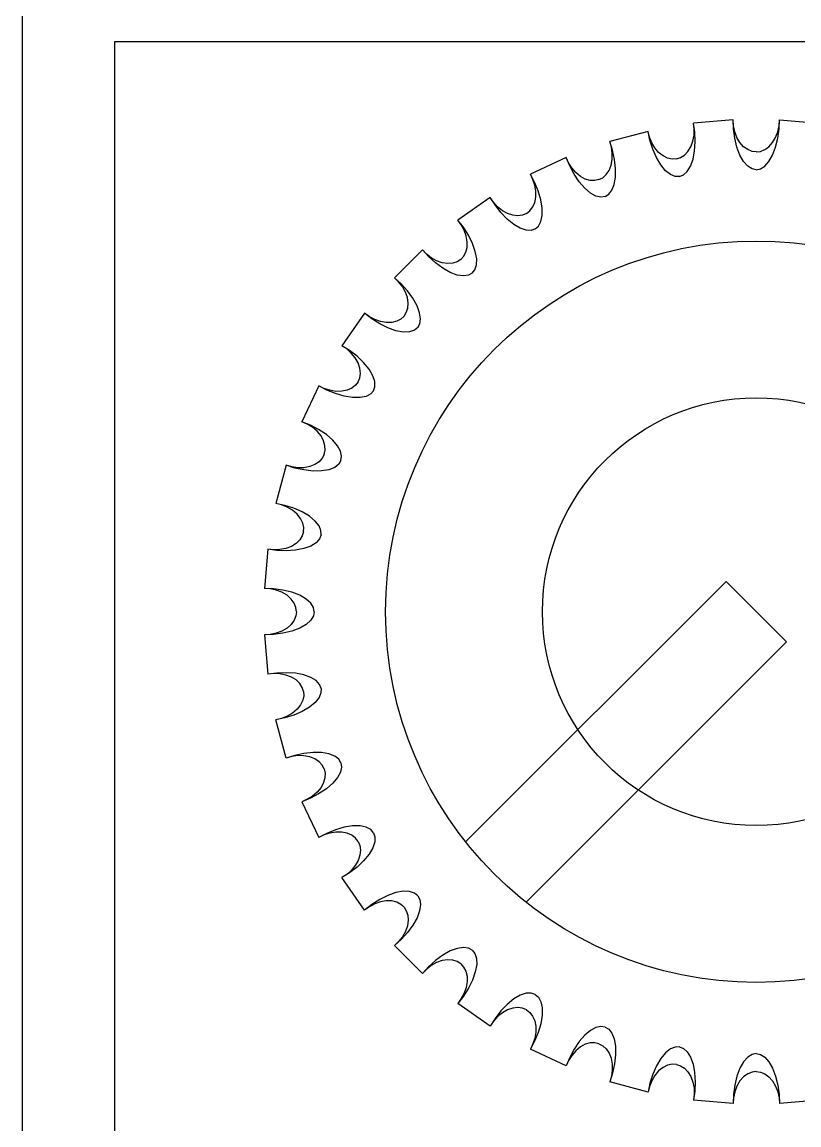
# Model space of a CAD drawing. Extents: x 0 to 61, y 0 to 128.
# Drawn here: x 0 to 10.9, y 101.3 to 116.77 of the extents above; entities that cross this region are included whole.
import ezdxf

# ---------------------------------------------------------------- set-up
doc = ezdxf.new("R2010")
doc.units = 0
doc.layers.add('DXF_EG_PANEL_1_0_MODEL_DX0', color=7, linetype='CONTINUOUS')
doc.layers.add('LAYER1', color=7, linetype='CONTINUOUS')

msp = doc.modelspace()

# ---------------------------------------------------------------- linework, layer by layer
at = {"layer": 'DXF_EG_PANEL_1_0_MODEL_DX0', "color": 178}
msp.add_line((0, 128.5), (0, 0), dxfattribs=at)
at = {"layer": 'LAYER1', "color": 7}
for p, q in [((1.3, 116.5), (59.3, 116.5)), ((1.3, 12), (1.3, 116.5))]:
    msp.add_line(p, q, dxfattribs=at)
at = {"layer": 'LAYER1', "color": 178}
for p, q in [((9.975, 115.4), (9.422, 115.352)), ((9.975, 115.4), (9.422, 115.352)), ((10.625, 115.4), (11.178, 115.352)), ((10.625, 115.4), (11.178, 115.352)), ((8.782, 115.239), (8.245, 115.095)), ((8.782, 115.239), (8.245, 115.095)), ((7.635, 114.873), (7.131, 114.638)), ((7.635, 114.873), (7.131, 114.638)), ((6.569, 114.313), (6.114, 113.995)), ((6.569, 114.313), (6.114, 113.995)), ((5.616, 113.577), (5.223, 113.184)), ((5.616, 113.577), (5.223, 113.184)), ((4.805, 112.686), (4.487, 112.231)), ((4.805, 112.686), (4.487, 112.231)), ((4.162, 111.669), (3.927, 111.165)), ((4.162, 111.669), (3.927, 111.165)), ((3.705, 110.555), (3.561, 110.018)), ((3.705, 110.555), (3.561, 110.018)), ((3.448, 109.378), (3.4, 108.825)), ((3.448, 109.378), (3.4, 108.825)), ((9.876, 108.924), (6.223, 105.272)), ((9.876, 108.924), (10.724, 108.076)), ((3.4, 108.175), (3.448, 107.622)), ((3.4, 108.175), (3.448, 107.622)), ((10.724, 108.076), (7.072, 104.423)), ((3.705, 106.445), (3.561, 106.982)), ((3.705, 106.445), (3.561, 106.982)), ((3.927, 105.835), (4.162, 105.331)), ((3.927, 105.835), (4.162, 105.331)), ((4.805, 104.314), (4.487, 104.769)), ((4.805, 104.314), (4.487, 104.769)), ((5.616, 103.423), (5.223, 103.816)), ((5.616, 103.423), (5.223, 103.816)), ((6.569, 102.687), (6.114, 103.005)), ((6.569, 102.687), (6.114, 103.005)), ((7.635, 102.127), (7.131, 102.362)), ((7.635, 102.127), (7.131, 102.362)), ((8.782, 101.761), (8.245, 101.905)), ((8.782, 101.761), (8.245, 101.905)), ((9.975, 101.6), (9.422, 101.648)), ((9.975, 101.6), (9.422, 101.648)), ((11.178, 101.648), (10.625, 101.6)), ((11.178, 101.648), (10.625, 101.6))]:
    msp.add_line(p, q, dxfattribs=at)
for points in [[(9.18, 114.852, 0), (9.237, 114.87, 0), (9.292, 114.904, 0), (9.342, 114.955, 0), (9.383, 115.022, 0), (9.412, 115.1, 0), (9.428, 115.185, 0), (9.431, 115.27, 0), (9.422, 115.352, 0)], [(9.18, 114.852, 0), (9.237, 114.87, 0), (9.292, 114.904, 0), (9.342, 114.955, 0), (9.383, 115.022, 0), (9.412, 115.1, 0), (9.428, 115.185, 0), (9.431, 115.27, 0), (9.422, 115.352, 0)], [(9.223, 114.606, 0), (9.28, 114.628, 0), (9.333, 114.675, 0), (9.379, 114.749, 0), (9.414, 114.848, 0), (9.436, 114.965, 0), (9.444, 115.094, 0), (9.439, 115.225, 0), (9.422, 115.352, 0)], [(9.223, 114.606, 0), (9.28, 114.628, 0), (9.333, 114.675, 0), (9.379, 114.749, 0), (9.414, 114.848, 0), (9.436, 114.965, 0), (9.444, 115.094, 0), (9.439, 115.225, 0), (9.422, 115.352, 0)], [(10.3, 114.7, 0), (10.241, 114.712, 0), (10.18, 114.749, 0), (10.122, 114.814, 0), (10.07, 114.905, 0), (10.028, 115.017, 0), (9.998, 115.142, 0), (9.98, 115.273, 0), (9.975, 115.4, 0)], [(10.3, 114.95, 0), (10.241, 114.958, 0), (10.18, 114.982, 0), (10.122, 115.023, 0), (10.07, 115.082, 0), (10.028, 115.154, 0), (9.998, 115.234, 0), (9.98, 115.318, 0), (9.975, 115.4, 0)], [(10.3, 114.7, 0), (10.241, 114.712, 0), (10.18, 114.749, 0), (10.122, 114.814, 0), (10.07, 114.905, 0), (10.028, 115.017, 0), (9.998, 115.142, 0), (9.98, 115.273, 0), (9.975, 115.4, 0)], [(10.3, 114.95, 0), (10.241, 114.958, 0), (10.18, 114.982, 0), (10.122, 115.023, 0), (10.07, 115.082, 0), (10.028, 115.154, 0), (9.998, 115.234, 0), (9.98, 115.318, 0), (9.975, 115.4, 0)], [(10.3, 114.7, 0), (10.359, 114.712, 0), (10.42, 114.749, 0), (10.478, 114.814, 0), (10.53, 114.905, 0), (10.572, 115.017, 0), (10.602, 115.142, 0), (10.62, 115.273, 0), (10.625, 115.4, 0)], [(10.3, 114.95, 0), (10.359, 114.958, 0), (10.42, 114.982, 0), (10.478, 115.023, 0), (10.53, 115.082, 0), (10.572, 115.154, 0), (10.602, 115.234, 0), (10.62, 115.318, 0), (10.625, 115.4, 0)], [(10.3, 114.7, 0), (10.359, 114.712, 0), (10.42, 114.749, 0), (10.478, 114.814, 0), (10.53, 114.905, 0), (10.572, 115.017, 0), (10.602, 115.142, 0), (10.62, 115.273, 0), (10.625, 115.4, 0)], [(10.3, 114.95, 0), (10.359, 114.958, 0), (10.42, 114.982, 0), (10.478, 115.023, 0), (10.53, 115.082, 0), (10.572, 115.154, 0), (10.602, 115.234, 0), (10.62, 115.318, 0), (10.625, 115.4, 0)], [(9.223, 114.606, 0), (9.163, 114.607, 0), (9.097, 114.633, 0), (9.028, 114.687, 0), (8.961, 114.768, 0), (8.9, 114.871, 0), (8.849, 114.989, 0), (8.809, 115.114, 0), (8.782, 115.239, 0)], [(9.18, 114.852, 0), (9.12, 114.849, 0), (9.057, 114.862, 0), (8.992, 114.893, 0), (8.931, 114.942, 0), (8.877, 115.006, 0), (8.833, 115.08, 0), (8.801, 115.159, 0), (8.782, 115.239, 0)], [(9.223, 114.606, 0), (9.163, 114.607, 0), (9.097, 114.633, 0), (9.028, 114.687, 0), (8.961, 114.768, 0), (8.9, 114.871, 0), (8.849, 114.989, 0), (8.809, 115.114, 0), (8.782, 115.239, 0)], [(9.18, 114.852, 0), (9.12, 114.849, 0), (9.057, 114.862, 0), (8.992, 114.893, 0), (8.931, 114.942, 0), (8.877, 115.006, 0), (8.833, 115.08, 0), (8.801, 115.159, 0), (8.782, 115.239, 0)], [(8.094, 114.561, 0), (8.147, 114.588, 0), (8.196, 114.632, 0), (8.236, 114.691, 0), (8.265, 114.764, 0), (8.28, 114.846, 0), (8.281, 114.932, 0), (8.268, 115.016, 0), (8.245, 115.095, 0)], [(8.094, 114.561, 0), (8.147, 114.588, 0), (8.196, 114.632, 0), (8.236, 114.691, 0), (8.265, 114.764, 0), (8.28, 114.846, 0), (8.281, 114.932, 0), (8.268, 115.016, 0), (8.245, 115.095, 0)], [(8.179, 114.326, 0), (8.231, 114.357, 0), (8.275, 114.413, 0), (8.308, 114.494, 0), (8.325, 114.597, 0), (8.327, 114.717, 0), (8.312, 114.845, 0), (8.284, 114.974, 0), (8.245, 115.095, 0)], [(8.179, 114.326, 0), (8.231, 114.357, 0), (8.275, 114.413, 0), (8.308, 114.494, 0), (8.325, 114.597, 0), (8.327, 114.717, 0), (8.312, 114.845, 0), (8.284, 114.974, 0), (8.245, 115.095, 0)], [(8.179, 114.326, 0), (8.12, 114.317, 0), (8.05, 114.331, 0), (7.973, 114.373, 0), (7.893, 114.44, 0), (7.815, 114.531, 0), (7.744, 114.639, 0), (7.683, 114.755, 0), (7.635, 114.873, 0)], [(8.094, 114.561, 0), (8.036, 114.548, 0), (7.971, 114.55, 0), (7.902, 114.569, 0), (7.833, 114.606, 0), (7.769, 114.66, 0), (7.713, 114.725, 0), (7.668, 114.798, 0), (7.635, 114.873, 0)], [(8.179, 114.326, 0), (8.12, 114.317, 0), (8.05, 114.331, 0), (7.973, 114.373, 0), (7.893, 114.44, 0), (7.815, 114.531, 0), (7.744, 114.639, 0), (7.683, 114.755, 0), (7.635, 114.873, 0)], [(8.094, 114.561, 0), (8.036, 114.548, 0), (7.971, 114.55, 0), (7.902, 114.569, 0), (7.833, 114.606, 0), (7.769, 114.66, 0), (7.713, 114.725, 0), (7.668, 114.798, 0), (7.635, 114.873, 0)], [(7.075, 114.086, 0), (7.122, 114.122, 0), (7.163, 114.173, 0), (7.192, 114.238, 0), (7.208, 114.315, 0), (7.209, 114.398, 0), (7.194, 114.483, 0), (7.168, 114.564, 0), (7.131, 114.638, 0)], [(7.075, 114.086, 0), (7.122, 114.122, 0), (7.163, 114.173, 0), (7.192, 114.238, 0), (7.208, 114.315, 0), (7.209, 114.398, 0), (7.194, 114.483, 0), (7.168, 114.564, 0), (7.131, 114.638, 0)], [(7.2, 113.869, 0), (7.245, 113.909, 0), (7.279, 113.972, 0), (7.297, 114.057, 0), (7.296, 114.162, 0), (7.277, 114.28, 0), (7.24, 114.404, 0), (7.19, 114.525, 0), (7.131, 114.638, 0)], [(7.2, 113.869, 0), (7.245, 113.909, 0), (7.279, 113.972, 0), (7.297, 114.057, 0), (7.296, 114.162, 0), (7.277, 114.28, 0), (7.24, 114.404, 0), (7.19, 114.525, 0), (7.131, 114.638, 0)], [(7.2, 113.869, 0), (7.143, 113.85, 0), (7.072, 113.852, 0), (6.989, 113.879, 0), (6.898, 113.932, 0), (6.806, 114.008, 0), (6.717, 114.101, 0), (6.637, 114.206, 0), (6.569, 114.313, 0)], [(7.075, 114.086, 0), (7.02, 114.063, 0), (6.956, 114.053, 0), (6.884, 114.061, 0), (6.81, 114.085, 0), (6.738, 114.126, 0), (6.671, 114.181, 0), (6.614, 114.245, 0), (6.569, 114.313, 0)], [(7.2, 113.869, 0), (7.143, 113.85, 0), (7.072, 113.852, 0), (6.989, 113.879, 0), (6.898, 113.932, 0), (6.806, 114.008, 0), (6.717, 114.101, 0), (6.637, 114.206, 0), (6.569, 114.313, 0)], [(7.075, 114.086, 0), (7.02, 114.063, 0), (6.956, 114.053, 0), (6.884, 114.061, 0), (6.81, 114.085, 0), (6.738, 114.126, 0), (6.671, 114.181, 0), (6.614, 114.245, 0), (6.569, 114.313, 0)], [(6.315, 113.249, 0), (6.352, 113.296, 0), (6.375, 113.364, 0), (6.378, 113.451, 0), (6.359, 113.554, 0), (6.319, 113.667, 0), (6.262, 113.783, 0), (6.191, 113.894, 0), (6.114, 113.995, 0)], [(6.154, 113.441, 0), (6.194, 113.485, 0), (6.225, 113.542, 0), (6.243, 113.611, 0), (6.245, 113.69, 0), (6.231, 113.772, 0), (6.203, 113.853, 0), (6.162, 113.928, 0), (6.114, 113.995, 0)], [(6.315, 113.249, 0), (6.352, 113.296, 0), (6.375, 113.364, 0), (6.378, 113.451, 0), (6.359, 113.554, 0), (6.319, 113.667, 0), (6.262, 113.783, 0), (6.191, 113.894, 0), (6.114, 113.995, 0)], [(6.154, 113.441, 0), (6.194, 113.485, 0), (6.225, 113.542, 0), (6.243, 113.611, 0), (6.245, 113.69, 0), (6.231, 113.772, 0), (6.203, 113.853, 0), (6.162, 113.928, 0), (6.114, 113.995, 0)], [(6.315, 113.249, 0), (6.262, 113.22, 0), (6.192, 113.21, 0), (6.105, 113.223, 0), (6.007, 113.259, 0), (5.903, 113.318, 0), (5.799, 113.394, 0), (5.702, 113.483, 0), (5.616, 113.577, 0)], [(6.154, 113.441, 0), (6.104, 113.409, 0), (6.042, 113.388, 0), (5.971, 113.383, 0), (5.893, 113.394, 0), (5.815, 113.422, 0), (5.74, 113.465, 0), (5.673, 113.518, 0), (5.616, 113.577, 0)], [(6.315, 113.249, 0), (6.262, 113.22, 0), (6.192, 113.21, 0), (6.105, 113.223, 0), (6.007, 113.259, 0), (5.903, 113.318, 0), (5.799, 113.394, 0), (5.702, 113.483, 0), (5.616, 113.577, 0)], [(6.154, 113.441, 0), (6.104, 113.409, 0), (6.042, 113.388, 0), (5.971, 113.383, 0), (5.893, 113.394, 0), (5.815, 113.422, 0), (5.74, 113.465, 0), (5.673, 113.518, 0), (5.616, 113.577, 0)], [(5.551, 112.485, 0), (5.58, 112.538, 0), (5.59, 112.608, 0), (5.577, 112.695, 0), (5.541, 112.793, 0), (5.482, 112.897, 0), (5.406, 113.001, 0), (5.317, 113.098, 0), (5.223, 113.184, 0)], [(5.359, 112.646, 0), (5.391, 112.696, 0), (5.412, 112.758, 0), (5.417, 112.829, 0), (5.406, 112.907, 0), (5.378, 112.985, 0), (5.335, 113.06, 0), (5.282, 113.127, 0), (5.223, 113.184, 0)], [(5.551, 112.485, 0), (5.58, 112.538, 0), (5.59, 112.608, 0), (5.577, 112.695, 0), (5.541, 112.793, 0), (5.482, 112.897, 0), (5.406, 113.001, 0), (5.317, 113.098, 0), (5.223, 113.184, 0)], [(5.359, 112.646, 0), (5.391, 112.696, 0), (5.412, 112.758, 0), (5.417, 112.829, 0), (5.406, 112.907, 0), (5.378, 112.985, 0), (5.335, 113.06, 0), (5.282, 113.127, 0), (5.223, 113.184, 0)], [(5.551, 112.485, 0), (5.504, 112.448, 0), (5.436, 112.425, 0), (5.349, 112.422, 0), (5.246, 112.441, 0), (5.133, 112.481, 0), (5.017, 112.538, 0), (4.906, 112.609, 0), (4.805, 112.686, 0)], [(5.359, 112.646, 0), (5.315, 112.606, 0), (5.258, 112.575, 0), (5.189, 112.557, 0), (5.11, 112.555, 0), (5.028, 112.569, 0), (4.947, 112.597, 0), (4.872, 112.638, 0), (4.805, 112.686, 0)], [(5.551, 112.485, 0), (5.504, 112.448, 0), (5.436, 112.425, 0), (5.349, 112.422, 0), (5.246, 112.441, 0), (5.133, 112.481, 0), (5.017, 112.538, 0), (4.906, 112.609, 0), (4.805, 112.686, 0)], [(5.359, 112.646, 0), (5.315, 112.606, 0), (5.258, 112.575, 0), (5.189, 112.557, 0), (5.11, 112.555, 0), (5.028, 112.569, 0), (4.947, 112.597, 0), (4.872, 112.638, 0), (4.805, 112.686, 0)], [(4.931, 111.6, 0), (4.95, 111.657, 0), (4.948, 111.728, 0), (4.921, 111.811, 0), (4.868, 111.902, 0), (4.792, 111.994, 0), (4.699, 112.083, 0), (4.594, 112.163, 0), (4.487, 112.231, 0)], [(4.714, 111.725, 0), (4.737, 111.78, 0), (4.747, 111.844, 0), (4.739, 111.916, 0), (4.715, 111.99, 0), (4.674, 112.062, 0), (4.619, 112.129, 0), (4.555, 112.186, 0), (4.487, 112.231, 0)], [(4.931, 111.6, 0), (4.95, 111.657, 0), (4.948, 111.728, 0), (4.921, 111.811, 0), (4.868, 111.902, 0), (4.792, 111.994, 0), (4.699, 112.083, 0), (4.594, 112.163, 0), (4.487, 112.231, 0)], [(4.714, 111.725, 0), (4.737, 111.78, 0), (4.747, 111.844, 0), (4.739, 111.916, 0), (4.715, 111.99, 0), (4.674, 112.062, 0), (4.619, 112.129, 0), (4.555, 112.186, 0), (4.487, 112.231, 0)], [(4.714, 111.725, 0), (4.678, 111.678, 0), (4.627, 111.637, 0), (4.562, 111.608, 0), (4.485, 111.592, 0), (4.402, 111.591, 0), (4.317, 111.606, 0), (4.236, 111.632, 0), (4.162, 111.669, 0)], [(4.714, 111.725, 0), (4.678, 111.678, 0), (4.627, 111.637, 0), (4.562, 111.608, 0), (4.485, 111.592, 0), (4.402, 111.591, 0), (4.317, 111.606, 0), (4.236, 111.632, 0), (4.162, 111.669, 0)], [(4.931, 111.6, 0), (4.891, 111.555, 0), (4.828, 111.521, 0), (4.743, 111.503, 0), (4.638, 111.504, 0), (4.52, 111.523, 0), (4.396, 111.56, 0), (4.275, 111.61, 0), (4.162, 111.669, 0)], [(4.931, 111.6, 0), (4.891, 111.555, 0), (4.828, 111.521, 0), (4.743, 111.503, 0), (4.638, 111.504, 0), (4.52, 111.523, 0), (4.396, 111.56, 0), (4.275, 111.61, 0), (4.162, 111.669, 0)], [(4.474, 110.621, 0), (4.483, 110.68, 0), (4.469, 110.75, 0), (4.427, 110.827, 0), (4.36, 110.907, 0), (4.269, 110.985, 0), (4.161, 111.056, 0), (4.045, 111.117, 0), (3.927, 111.165, 0)], [(4.239, 110.706, 0), (4.252, 110.764, 0), (4.25, 110.829, 0), (4.231, 110.898, 0), (4.194, 110.967, 0), (4.14, 111.031, 0), (4.075, 111.087, 0), (4.002, 111.132, 0), (3.927, 111.165, 0)], [(4.474, 110.621, 0), (4.483, 110.68, 0), (4.469, 110.75, 0), (4.427, 110.827, 0), (4.36, 110.907, 0), (4.269, 110.985, 0), (4.161, 111.056, 0), (4.045, 111.117, 0), (3.927, 111.165, 0)], [(4.239, 110.706, 0), (4.252, 110.764, 0), (4.25, 110.829, 0), (4.231, 110.898, 0), (4.194, 110.967, 0), (4.14, 111.031, 0), (4.075, 111.087, 0), (4.002, 111.132, 0), (3.927, 111.165, 0)], [(4.239, 110.706, 0), (4.212, 110.653, 0), (4.168, 110.604, 0), (4.109, 110.564, 0), (4.036, 110.535, 0), (3.954, 110.52, 0), (3.868, 110.519, 0), (3.784, 110.532, 0), (3.705, 110.555, 0)], [(4.239, 110.706, 0), (4.212, 110.653, 0), (4.168, 110.604, 0), (4.109, 110.564, 0), (4.036, 110.535, 0), (3.954, 110.52, 0), (3.868, 110.519, 0), (3.784, 110.532, 0), (3.705, 110.555, 0)], [(4.474, 110.621, 0), (4.443, 110.569, 0), (4.387, 110.525, 0), (4.306, 110.492, 0), (4.203, 110.475, 0), (4.083, 110.473, 0), (3.955, 110.488, 0), (3.826, 110.516, 0), (3.705, 110.555, 0)], [(4.474, 110.621, 0), (4.443, 110.569, 0), (4.387, 110.525, 0), (4.306, 110.492, 0), (4.203, 110.475, 0), (4.083, 110.473, 0), (3.955, 110.488, 0), (3.826, 110.516, 0), (3.705, 110.555, 0)], [(4.194, 109.577, 0), (4.193, 109.637, 0), (4.167, 109.703, 0), (4.113, 109.772, 0), (4.032, 109.839, 0), (3.929, 109.9, 0), (3.811, 109.951, 0), (3.686, 109.991, 0), (3.561, 110.018, 0)], [(3.948, 109.62, 0), (3.951, 109.68, 0), (3.938, 109.743, 0), (3.907, 109.808, 0), (3.858, 109.869, 0), (3.794, 109.923, 0), (3.72, 109.967, 0), (3.641, 109.999, 0), (3.561, 110.018, 0)], [(4.194, 109.577, 0), (4.193, 109.637, 0), (4.167, 109.703, 0), (4.113, 109.772, 0), (4.032, 109.839, 0), (3.929, 109.9, 0), (3.811, 109.951, 0), (3.686, 109.991, 0), (3.561, 110.018, 0)], [(3.948, 109.62, 0), (3.951, 109.68, 0), (3.938, 109.743, 0), (3.907, 109.808, 0), (3.858, 109.869, 0), (3.794, 109.923, 0), (3.72, 109.967, 0), (3.641, 109.999, 0), (3.561, 110.018, 0)], [(3.948, 109.62, 0), (3.93, 109.563, 0), (3.896, 109.508, 0), (3.845, 109.458, 0), (3.778, 109.417, 0), (3.7, 109.388, 0), (3.615, 109.372, 0), (3.53, 109.369, 0), (3.448, 109.378, 0)], [(3.948, 109.62, 0), (3.93, 109.563, 0), (3.896, 109.508, 0), (3.845, 109.458, 0), (3.778, 109.417, 0), (3.7, 109.388, 0), (3.615, 109.372, 0), (3.53, 109.369, 0), (3.448, 109.378, 0)], [(4.194, 109.577, 0), (4.172, 109.52, 0), (4.125, 109.467, 0), (4.051, 109.421, 0), (3.952, 109.386, 0), (3.835, 109.364, 0), (3.706, 109.356, 0), (3.575, 109.361, 0), (3.448, 109.378, 0)], [(4.194, 109.577, 0), (4.172, 109.52, 0), (4.125, 109.467, 0), (4.051, 109.421, 0), (3.952, 109.386, 0), (3.835, 109.364, 0), (3.706, 109.356, 0), (3.575, 109.361, 0), (3.448, 109.378, 0)], [(4.1, 108.5, 0), (4.088, 108.559, 0), (4.051, 108.62, 0), (3.986, 108.678, 0), (3.895, 108.73, 0), (3.783, 108.772, 0), (3.658, 108.802, 0), (3.527, 108.82, 0), (3.4, 108.825, 0)], [(3.85, 108.5, 0), (3.842, 108.559, 0), (3.818, 108.62, 0), (3.777, 108.678, 0), (3.718, 108.73, 0), (3.646, 108.772, 0), (3.566, 108.802, 0), (3.482, 108.82, 0), (3.4, 108.825, 0)], [(4.1, 108.5, 0), (4.088, 108.559, 0), (4.051, 108.62, 0), (3.986, 108.678, 0), (3.895, 108.73, 0), (3.783, 108.772, 0), (3.658, 108.802, 0), (3.527, 108.82, 0), (3.4, 108.825, 0)], [(3.85, 108.5, 0), (3.842, 108.559, 0), (3.818, 108.62, 0), (3.777, 108.678, 0), (3.718, 108.73, 0), (3.646, 108.772, 0), (3.566, 108.802, 0), (3.482, 108.82, 0), (3.4, 108.825, 0)], [(4.1, 108.5, 0), (4.088, 108.441, 0), (4.051, 108.38, 0), (3.986, 108.322, 0), (3.895, 108.27, 0), (3.783, 108.228, 0), (3.658, 108.198, 0), (3.527, 108.18, 0), (3.4, 108.175, 0)], [(3.85, 108.5, 0), (3.842, 108.441, 0), (3.818, 108.38, 0), (3.777, 108.322, 0), (3.718, 108.27, 0), (3.646, 108.228, 0), (3.566, 108.198, 0), (3.482, 108.18, 0), (3.4, 108.175, 0)], [(4.1, 108.5, 0), (4.088, 108.441, 0), (4.051, 108.38, 0), (3.986, 108.322, 0), (3.895, 108.27, 0), (3.783, 108.228, 0), (3.658, 108.198, 0), (3.527, 108.18, 0), (3.4, 108.175, 0)], [(3.85, 108.5, 0), (3.842, 108.441, 0), (3.818, 108.38, 0), (3.777, 108.322, 0), (3.718, 108.27, 0), (3.646, 108.228, 0), (3.566, 108.198, 0), (3.482, 108.18, 0), (3.4, 108.175, 0)], [(4.194, 107.423, 0), (4.172, 107.48, 0), (4.125, 107.533, 0), (4.051, 107.579, 0), (3.952, 107.614, 0), (3.835, 107.636, 0), (3.706, 107.644, 0), (3.575, 107.639, 0), (3.448, 107.622, 0)], [(4.194, 107.423, 0), (4.172, 107.48, 0), (4.125, 107.533, 0), (4.051, 107.579, 0), (3.952, 107.614, 0), (3.835, 107.636, 0), (3.706, 107.644, 0), (3.575, 107.639, 0), (3.448, 107.622, 0)], [(3.948, 107.38, 0), (3.93, 107.437, 0), (3.896, 107.492, 0), (3.845, 107.542, 0), (3.778, 107.583, 0), (3.7, 107.612, 0), (3.615, 107.628, 0), (3.53, 107.631, 0), (3.448, 107.622, 0)], [(3.948, 107.38, 0), (3.93, 107.437, 0), (3.896, 107.492, 0), (3.845, 107.542, 0), (3.778, 107.583, 0), (3.7, 107.612, 0), (3.615, 107.628, 0), (3.53, 107.631, 0), (3.448, 107.622, 0)], [(4.194, 107.423, 0), (4.193, 107.363, 0), (4.167, 107.297, 0), (4.113, 107.228, 0), (4.032, 107.161, 0), (3.929, 107.1, 0), (3.811, 107.049, 0), (3.686, 107.009, 0), (3.561, 106.982, 0)], [(4.194, 107.423, 0), (4.193, 107.363, 0), (4.167, 107.297, 0), (4.113, 107.228, 0), (4.032, 107.161, 0), (3.929, 107.1, 0), (3.811, 107.049, 0), (3.686, 107.009, 0), (3.561, 106.982, 0)], [(3.948, 107.38, 0), (3.951, 107.32, 0), (3.938, 107.257, 0), (3.907, 107.192, 0), (3.858, 107.131, 0), (3.794, 107.077, 0), (3.72, 107.033, 0), (3.641, 107.001, 0), (3.561, 106.982, 0)], [(3.948, 107.38, 0), (3.951, 107.32, 0), (3.938, 107.257, 0), (3.907, 107.192, 0), (3.858, 107.131, 0), (3.794, 107.077, 0), (3.72, 107.033, 0), (3.641, 107.001, 0), (3.561, 106.982, 0)], [(4.474, 106.379, 0), (4.443, 106.431, 0), (4.387, 106.475, 0), (4.306, 106.508, 0), (4.203, 106.525, 0), (4.083, 106.527, 0), (3.955, 106.512, 0), (3.826, 106.484, 0), (3.705, 106.445, 0)], [(4.474, 106.379, 0), (4.443, 106.431, 0), (4.387, 106.475, 0), (4.306, 106.508, 0), (4.203, 106.525, 0), (4.083, 106.527, 0), (3.955, 106.512, 0), (3.826, 106.484, 0), (3.705, 106.445, 0)], [(4.239, 106.294, 0), (4.212, 106.347, 0), (4.168, 106.396, 0), (4.109, 106.436, 0), (4.036, 106.465, 0), (3.954, 106.48, 0), (3.868, 106.481, 0), (3.784, 106.468, 0), (3.705, 106.445, 0)], [(4.239, 106.294, 0), (4.212, 106.347, 0), (4.168, 106.396, 0), (4.109, 106.436, 0), (4.036, 106.465, 0), (3.954, 106.48, 0), (3.868, 106.481, 0), (3.784, 106.468, 0), (3.705, 106.445, 0)], [(4.474, 106.379, 0), (4.483, 106.32, 0), (4.469, 106.25, 0), (4.427, 106.173, 0), (4.36, 106.093, 0), (4.269, 106.015, 0), (4.161, 105.944, 0), (4.045, 105.883, 0), (3.927, 105.835, 0)], [(4.474, 106.379, 0), (4.483, 106.32, 0), (4.469, 106.25, 0), (4.427, 106.173, 0), (4.36, 106.093, 0), (4.269, 106.015, 0), (4.161, 105.944, 0), (4.045, 105.883, 0), (3.927, 105.835, 0)], [(4.239, 106.294, 0), (4.252, 106.236, 0), (4.25, 106.171, 0), (4.231, 106.102, 0), (4.194, 106.033, 0), (4.14, 105.969, 0), (4.075, 105.913, 0), (4.002, 105.868, 0), (3.927, 105.835, 0)], [(4.239, 106.294, 0), (4.252, 106.236, 0), (4.25, 106.171, 0), (4.231, 106.102, 0), (4.194, 106.033, 0), (4.14, 105.969, 0), (4.075, 105.913, 0), (4.002, 105.868, 0), (3.927, 105.835, 0)], [(4.931, 105.4, 0), (4.891, 105.445, 0), (4.828, 105.479, 0), (4.743, 105.497, 0), (4.638, 105.496, 0), (4.52, 105.477, 0), (4.396, 105.44, 0), (4.275, 105.39, 0), (4.162, 105.331, 0)], [(4.931, 105.4, 0), (4.891, 105.445, 0), (4.828, 105.479, 0), (4.743, 105.497, 0), (4.638, 105.496, 0), (4.52, 105.477, 0), (4.396, 105.44, 0), (4.275, 105.39, 0), (4.162, 105.331, 0)], [(4.714, 105.275, 0), (4.678, 105.322, 0), (4.627, 105.363, 0), (4.562, 105.392, 0), (4.485, 105.408, 0), (4.402, 105.409, 0), (4.317, 105.394, 0), (4.236, 105.368, 0), (4.162, 105.331, 0)], [(4.714, 105.275, 0), (4.678, 105.322, 0), (4.627, 105.363, 0), (4.562, 105.392, 0), (4.485, 105.408, 0), (4.402, 105.409, 0), (4.317, 105.394, 0), (4.236, 105.368, 0), (4.162, 105.331, 0)], [(4.931, 105.4, 0), (4.95, 105.343, 0), (4.948, 105.272, 0), (4.921, 105.189, 0), (4.868, 105.098, 0), (4.792, 105.006, 0), (4.699, 104.917, 0), (4.594, 104.837, 0), (4.487, 104.769, 0)], [(4.931, 105.4, 0), (4.95, 105.343, 0), (4.948, 105.272, 0), (4.921, 105.189, 0), (4.868, 105.098, 0), (4.792, 105.006, 0), (4.699, 104.917, 0), (4.594, 104.837, 0), (4.487, 104.769, 0)], [(4.714, 105.275, 0), (4.737, 105.22, 0), (4.747, 105.156, 0), (4.739, 105.084, 0), (4.715, 105.01, 0), (4.674, 104.938, 0), (4.619, 104.871, 0), (4.555, 104.814, 0), (4.487, 104.769, 0)], [(4.714, 105.275, 0), (4.737, 105.22, 0), (4.747, 105.156, 0), (4.739, 105.084, 0), (4.715, 105.01, 0), (4.674, 104.938, 0), (4.619, 104.871, 0), (4.555, 104.814, 0), (4.487, 104.769, 0)], [(5.551, 104.515, 0), (5.504, 104.552, 0), (5.436, 104.575, 0), (5.349, 104.578, 0), (5.246, 104.559, 0), (5.133, 104.519, 0), (5.017, 104.462, 0), (4.906, 104.391, 0), (4.805, 104.314, 0)], [(5.551, 104.515, 0), (5.504, 104.552, 0), (5.436, 104.575, 0), (5.349, 104.578, 0), (5.246, 104.559, 0), (5.133, 104.519, 0), (5.017, 104.462, 0), (4.906, 104.391, 0), (4.805, 104.314, 0)], [(5.359, 104.354, 0), (5.315, 104.394, 0), (5.258, 104.425, 0), (5.189, 104.443, 0), (5.11, 104.445, 0), (5.028, 104.431, 0), (4.947, 104.403, 0), (4.872, 104.362, 0), (4.805, 104.314, 0)], [(5.359, 104.354, 0), (5.315, 104.394, 0), (5.258, 104.425, 0), (5.189, 104.443, 0), (5.11, 104.445, 0), (5.028, 104.431, 0), (4.947, 104.403, 0), (4.872, 104.362, 0), (4.805, 104.314, 0)], [(5.551, 104.515, 0), (5.58, 104.462, 0), (5.59, 104.392, 0), (5.577, 104.305, 0), (5.541, 104.207, 0), (5.482, 104.103, 0), (5.406, 103.999, 0), (5.317, 103.902, 0), (5.223, 103.816, 0)], [(5.551, 104.515, 0), (5.58, 104.462, 0), (5.59, 104.392, 0), (5.577, 104.305, 0), (5.541, 104.207, 0), (5.482, 104.103, 0), (5.406, 103.999, 0), (5.317, 103.902, 0), (5.223, 103.816, 0)], [(5.359, 104.354, 0), (5.391, 104.304, 0), (5.412, 104.242, 0), (5.417, 104.171, 0), (5.406, 104.093, 0), (5.378, 104.015, 0), (5.335, 103.94, 0), (5.282, 103.873, 0), (5.223, 103.816, 0)], [(5.359, 104.354, 0), (5.391, 104.304, 0), (5.412, 104.242, 0), (5.417, 104.171, 0), (5.406, 104.093, 0), (5.378, 104.015, 0), (5.335, 103.94, 0), (5.282, 103.873, 0), (5.223, 103.816, 0)], [(6.315, 103.751, 0), (6.262, 103.78, 0), (6.192, 103.79, 0), (6.105, 103.777, 0), (6.007, 103.741, 0), (5.903, 103.682, 0), (5.799, 103.606, 0), (5.702, 103.517, 0), (5.616, 103.423, 0)], [(6.315, 103.751, 0), (6.262, 103.78, 0), (6.192, 103.79, 0), (6.105, 103.777, 0), (6.007, 103.741, 0), (5.903, 103.682, 0), (5.799, 103.606, 0), (5.702, 103.517, 0), (5.616, 103.423, 0)], [(6.315, 103.751, 0), (6.352, 103.704, 0), (6.375, 103.636, 0), (6.378, 103.549, 0), (6.359, 103.446, 0), (6.319, 103.333, 0), (6.262, 103.217, 0), (6.191, 103.106, 0), (6.114, 103.005, 0)], [(6.315, 103.751, 0), (6.352, 103.704, 0), (6.375, 103.636, 0), (6.378, 103.549, 0), (6.359, 103.446, 0), (6.319, 103.333, 0), (6.262, 103.217, 0), (6.191, 103.106, 0), (6.114, 103.005, 0)], [(6.154, 103.559, 0), (6.104, 103.591, 0), (6.042, 103.612, 0), (5.971, 103.617, 0), (5.893, 103.606, 0), (5.815, 103.578, 0), (5.74, 103.535, 0), (5.673, 103.482, 0), (5.616, 103.423, 0)], [(6.154, 103.559, 0), (6.104, 103.591, 0), (6.042, 103.612, 0), (5.971, 103.617, 0), (5.893, 103.606, 0), (5.815, 103.578, 0), (5.74, 103.535, 0), (5.673, 103.482, 0), (5.616, 103.423, 0)], [(6.154, 103.559, 0), (6.194, 103.515, 0), (6.225, 103.458, 0), (6.243, 103.389, 0), (6.245, 103.31, 0), (6.231, 103.228, 0), (6.203, 103.147, 0), (6.162, 103.072, 0), (6.114, 103.005, 0)], [(6.154, 103.559, 0), (6.194, 103.515, 0), (6.225, 103.458, 0), (6.243, 103.389, 0), (6.245, 103.31, 0), (6.231, 103.228, 0), (6.203, 103.147, 0), (6.162, 103.072, 0), (6.114, 103.005, 0)], [(7.2, 103.131, 0), (7.143, 103.15, 0), (7.072, 103.148, 0), (6.989, 103.121, 0), (6.898, 103.068, 0), (6.806, 102.992, 0), (6.717, 102.899, 0), (6.637, 102.794, 0), (6.569, 102.687, 0)], [(7.2, 103.131, 0), (7.143, 103.15, 0), (7.072, 103.148, 0), (6.989, 103.121, 0), (6.898, 103.068, 0), (6.806, 102.992, 0), (6.717, 102.899, 0), (6.637, 102.794, 0), (6.569, 102.687, 0)], [(7.2, 103.131, 0), (7.245, 103.091, 0), (7.279, 103.028, 0), (7.297, 102.943, 0), (7.296, 102.838, 0), (7.277, 102.72, 0), (7.24, 102.596, 0), (7.19, 102.475, 0), (7.131, 102.362, 0)], [(7.2, 103.131, 0), (7.245, 103.091, 0), (7.279, 103.028, 0), (7.297, 102.943, 0), (7.296, 102.838, 0), (7.277, 102.72, 0), (7.24, 102.596, 0), (7.19, 102.475, 0), (7.131, 102.362, 0)], [(7.075, 102.914, 0), (7.02, 102.937, 0), (6.956, 102.947, 0), (6.884, 102.939, 0), (6.81, 102.915, 0), (6.738, 102.874, 0), (6.671, 102.819, 0), (6.614, 102.755, 0), (6.569, 102.687, 0)], [(7.075, 102.914, 0), (7.02, 102.937, 0), (6.956, 102.947, 0), (6.884, 102.939, 0), (6.81, 102.915, 0), (6.738, 102.874, 0), (6.671, 102.819, 0), (6.614, 102.755, 0), (6.569, 102.687, 0)], [(7.075, 102.914, 0), (7.122, 102.878, 0), (7.163, 102.827, 0), (7.192, 102.762, 0), (7.208, 102.685, 0), (7.209, 102.602, 0), (7.194, 102.517, 0), (7.168, 102.436, 0), (7.131, 102.362, 0)], [(7.075, 102.914, 0), (7.122, 102.878, 0), (7.163, 102.827, 0), (7.192, 102.762, 0), (7.208, 102.685, 0), (7.209, 102.602, 0), (7.194, 102.517, 0), (7.168, 102.436, 0), (7.131, 102.362, 0)], [(8.179, 102.674, 0), (8.12, 102.683, 0), (8.05, 102.669, 0), (7.973, 102.627, 0), (7.893, 102.56, 0), (7.815, 102.469, 0), (7.744, 102.361, 0), (7.683, 102.245, 0), (7.635, 102.127, 0)], [(8.179, 102.674, 0), (8.12, 102.683, 0), (8.05, 102.669, 0), (7.973, 102.627, 0), (7.893, 102.56, 0), (7.815, 102.469, 0), (7.744, 102.361, 0), (7.683, 102.245, 0), (7.635, 102.127, 0)], [(8.179, 102.674, 0), (8.231, 102.643, 0), (8.275, 102.587, 0), (8.308, 102.506, 0), (8.325, 102.403, 0), (8.327, 102.283, 0), (8.312, 102.155, 0), (8.284, 102.026, 0), (8.245, 101.905, 0)], [(8.179, 102.674, 0), (8.231, 102.643, 0), (8.275, 102.587, 0), (8.308, 102.506, 0), (8.325, 102.403, 0), (8.327, 102.283, 0), (8.312, 102.155, 0), (8.284, 102.026, 0), (8.245, 101.905, 0)], [(8.094, 102.439, 0), (8.036, 102.452, 0), (7.971, 102.45, 0), (7.902, 102.431, 0), (7.833, 102.394, 0), (7.769, 102.34, 0), (7.713, 102.275, 0), (7.668, 102.202, 0), (7.635, 102.127, 0)], [(8.094, 102.439, 0), (8.036, 102.452, 0), (7.971, 102.45, 0), (7.902, 102.431, 0), (7.833, 102.394, 0), (7.769, 102.34, 0), (7.713, 102.275, 0), (7.668, 102.202, 0), (7.635, 102.127, 0)], [(8.094, 102.439, 0), (8.147, 102.412, 0), (8.196, 102.368, 0), (8.236, 102.309, 0), (8.265, 102.236, 0), (8.28, 102.154, 0), (8.281, 102.068, 0), (8.268, 101.984, 0), (8.245, 101.905, 0)], [(8.094, 102.439, 0), (8.147, 102.412, 0), (8.196, 102.368, 0), (8.236, 102.309, 0), (8.265, 102.236, 0), (8.28, 102.154, 0), (8.281, 102.068, 0), (8.268, 101.984, 0), (8.245, 101.905, 0)], [(9.223, 102.394, 0), (9.163, 102.393, 0), (9.097, 102.367, 0), (9.028, 102.313, 0), (8.961, 102.232, 0), (8.9, 102.129, 0), (8.849, 102.011, 0), (8.809, 101.886, 0), (8.782, 101.761, 0)], [(9.223, 102.394, 0), (9.163, 102.393, 0), (9.097, 102.367, 0), (9.028, 102.313, 0), (8.961, 102.232, 0), (8.9, 102.129, 0), (8.849, 102.011, 0), (8.809, 101.886, 0), (8.782, 101.761, 0)], [(9.223, 102.394, 0), (9.28, 102.372, 0), (9.333, 102.325, 0), (9.379, 102.251, 0), (9.414, 102.152, 0), (9.436, 102.035, 0), (9.444, 101.906, 0), (9.439, 101.775, 0), (9.422, 101.648, 0)], [(9.223, 102.394, 0), (9.28, 102.372, 0), (9.333, 102.325, 0), (9.379, 102.251, 0), (9.414, 102.152, 0), (9.436, 102.035, 0), (9.444, 101.906, 0), (9.439, 101.775, 0), (9.422, 101.648, 0)], [(10.3, 102.3, 0), (10.241, 102.288, 0), (10.18, 102.251, 0), (10.122, 102.186, 0), (10.07, 102.095, 0), (10.028, 101.983, 0), (9.998, 101.858, 0), (9.98, 101.727, 0), (9.975, 101.6, 0)], [(10.3, 102.3, 0), (10.241, 102.288, 0), (10.18, 102.251, 0), (10.122, 102.186, 0), (10.07, 102.095, 0), (10.028, 101.983, 0), (9.998, 101.858, 0), (9.98, 101.727, 0), (9.975, 101.6, 0)], [(10.3, 102.3, 0), (10.359, 102.288, 0), (10.42, 102.251, 0), (10.478, 102.186, 0), (10.53, 102.095, 0), (10.572, 101.983, 0), (10.602, 101.858, 0), (10.62, 101.727, 0), (10.625, 101.6, 0)], [(10.3, 102.3, 0), (10.359, 102.288, 0), (10.42, 102.251, 0), (10.478, 102.186, 0), (10.53, 102.095, 0), (10.572, 101.983, 0), (10.602, 101.858, 0), (10.62, 101.727, 0), (10.625, 101.6, 0)], [(9.18, 102.148, 0), (9.12, 102.151, 0), (9.057, 102.138, 0), (8.992, 102.107, 0), (8.931, 102.058, 0), (8.877, 101.994, 0), (8.833, 101.92, 0), (8.801, 101.841, 0), (8.782, 101.761, 0)], [(9.18, 102.148, 0), (9.12, 102.151, 0), (9.057, 102.138, 0), (8.992, 102.107, 0), (8.931, 102.058, 0), (8.877, 101.994, 0), (8.833, 101.92, 0), (8.801, 101.841, 0), (8.782, 101.761, 0)], [(9.18, 102.148, 0), (9.237, 102.13, 0), (9.292, 102.096, 0), (9.342, 102.045, 0), (9.383, 101.978, 0), (9.412, 101.9, 0), (9.428, 101.815, 0), (9.431, 101.73, 0), (9.422, 101.648, 0)], [(9.18, 102.148, 0), (9.237, 102.13, 0), (9.292, 102.096, 0), (9.342, 102.045, 0), (9.383, 101.978, 0), (9.412, 101.9, 0), (9.428, 101.815, 0), (9.431, 101.73, 0), (9.422, 101.648, 0)], [(10.3, 102.05, 0), (10.241, 102.042, 0), (10.18, 102.018, 0), (10.122, 101.977, 0), (10.07, 101.918, 0), (10.028, 101.846, 0), (9.998, 101.766, 0), (9.98, 101.682, 0), (9.975, 101.6, 0)], [(10.3, 102.05, 0), (10.241, 102.042, 0), (10.18, 102.018, 0), (10.122, 101.977, 0), (10.07, 101.918, 0), (10.028, 101.846, 0), (9.998, 101.766, 0), (9.98, 101.682, 0), (9.975, 101.6, 0)], [(10.3, 102.05, 0), (10.359, 102.042, 0), (10.42, 102.018, 0), (10.478, 101.977, 0), (10.53, 101.918, 0), (10.572, 101.846, 0), (10.602, 101.766, 0), (10.62, 101.682, 0), (10.625, 101.6, 0)], [(10.3, 102.05, 0), (10.359, 102.042, 0), (10.42, 102.018, 0), (10.478, 101.977, 0), (10.53, 101.918, 0), (10.572, 101.846, 0), (10.602, 101.766, 0), (10.62, 101.682, 0), (10.625, 101.6, 0)]]:
    msp.add_polyline3d(points, dxfattribs=at)
msp.add_circle((10.3, 108.5), 5.2, dxfattribs=at)
at = {"layer": 'LAYER1', "color": 7}
msp.add_circle((10.3, 108.5), 3, dxfattribs=at)

doc.saveas('drawing.dxf')
